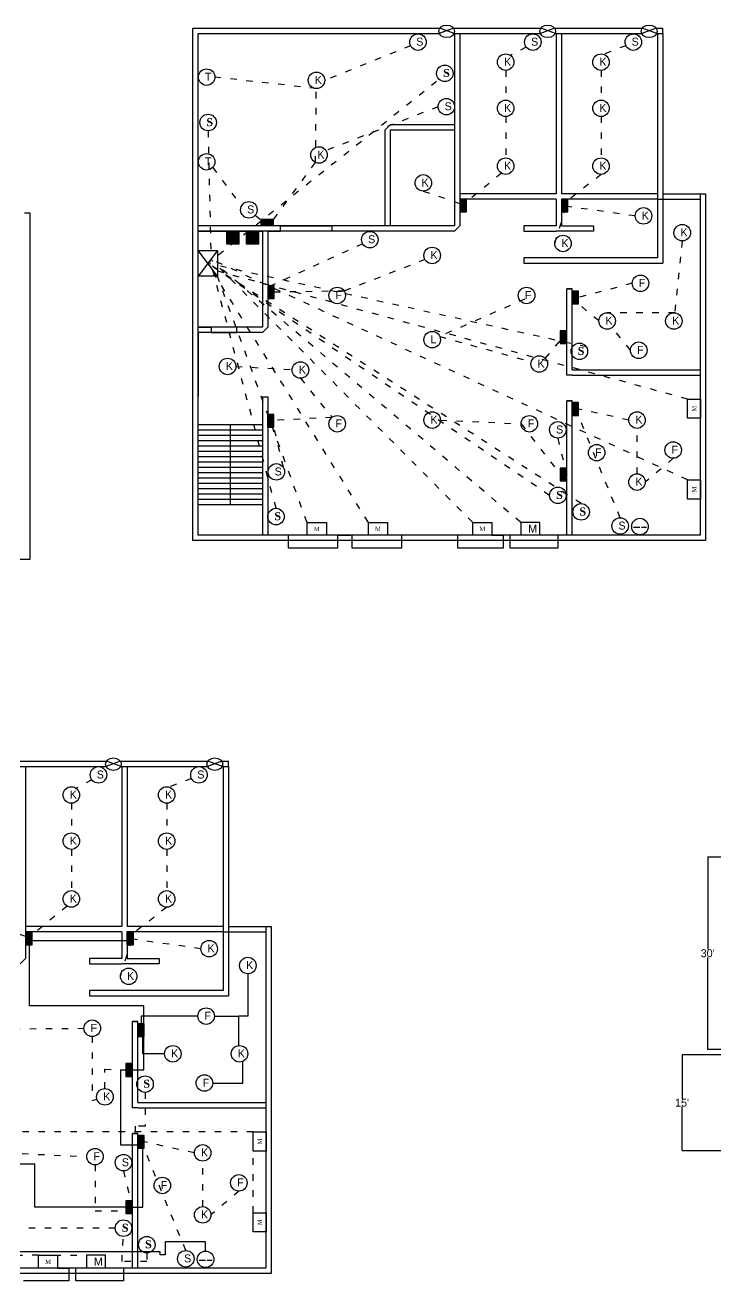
# Model space of a CAD drawing. Header units: inches. Extents: x -242 to 3481, y -2478 to 156.
# Drawn here: x 927 to 2221, y -2269 to 84 of the extents above; entities that cross this region are included whole.
import ezdxf

# ---------------------------------------------------------------- set-up
doc = ezdxf.new("R2010")
doc.units = ezdxf.units.IN
doc.header["$MEASUREMENT"] = 0
doc.linetypes.add('ACAD_ISO03W100', pattern=[30, 12, -18])
doc.dimstyles.get("Standard").update_dxf_attribs({"dimtxt": 15, "dimasz": 0.18, "dimexe": 0.18, "dimexo": 0.0625, "dimgap": 0.09, "dimtad": 0, "dimtih": 1, "dimtoh": 1, "dimdec": 4, "dimzin": 0, "dimdsep": 46, "dimlunit": 4, "dimtxsty": 'Standard', "dimcen": 0.09, "dimadec": 0, "dimazin": 0, "dimtfac": 1, "dimtdec": 4, "dimtofl": 0, "dimtmove": 0, "dimatfit": 3, "dimfxl": 1, "dimtolj": 1, "dimtzin": 0, "dimarcsym": 0})

# ---------------------------------------------------------------- blocks, each defined once
blk = doc.blocks.new('*D3')
at = {"color": 0, "linetype": 'ByBlock', "lineweight": -2, "transparency": 16777216}
for p, q in [((2262.4, -1475.5), (2205.3, -1475.5)), ((2205.5, -1475.7), (2205.5, -1647.9)), ((2205.5, -1835.3), (2205.5, -1663.1)), ((2262.4, -1835.5), (2205.3, -1835.5))]:
    blk.add_line(p, q, dxfattribs=at)
at = {"color": 0, "linetype": 'ByBlock', "transparency": 16777216}
for points in [[(2205.5, -1475.7), (2205.5, -1475.7), (2205.5, -1475.5)], [(2205.5, -1835.3), (2205.5, -1835.3), (2205.5, -1835.5)]]:
    blk.add_solid(points, dxfattribs=at)
at = {"layer": 'Defpoints', "color": 0, "linetype": 'ByBlock', "transparency": 16777216}
for p in [(2262.5, -1475.5), (2205.5, -1835.5), (2262.5, -1835.5)]:
    blk.add_point(p, dxfattribs=at)
at = {"color": 0, "linetype": 'ByBlock', "transparency": 16777216, "insert": (2205.5, -1655.5), "char_height": 15, "attachment_point": 5}
blk.add_mtext("\\A1;30'", dxfattribs=at)
blk = doc.blocks.new('*D8')
at = {"color": 0, "linetype": 'ByBlock', "lineweight": -2, "transparency": 16777216}
for p, q in [((2262.4, -1845.5), (2157.4, -1845.5)), ((2157.5, -1845.7), (2157.5, -1927.9)), ((2157.5, -2025.3), (2157.5, -1943.1)), ((2262.4, -2025.5), (2157.4, -2025.5))]:
    blk.add_line(p, q, dxfattribs=at)
at = {"color": 0, "linetype": 'ByBlock', "transparency": 16777216}
for points in [[(2157.5, -1845.7), (2157.6, -1845.7), (2157.5, -1845.5)], [(2157.5, -2025.3), (2157.6, -2025.3), (2157.5, -2025.5)]]:
    blk.add_solid(points, dxfattribs=at)
at = {"layer": 'Defpoints', "color": 0, "linetype": 'ByBlock', "transparency": 16777216}
for p in [(2262.5, -1845.5), (2157.5, -2025.5), (2262.5, -2025.5)]:
    blk.add_point(p, dxfattribs=at)
at = {"color": 0, "linetype": 'ByBlock', "transparency": 16777216, "insert": (2157.5, -1935.5), "char_height": 15, "attachment_point": 5}
blk.add_mtext("\\A1;15'", dxfattribs=at)

msp = doc.modelspace()

# ---------------------------------------------------------------- hatches: boundary and pattern name
at = {"linetype": 'ACAD_ISO03W100'}
for points in [[(1753.54331, -242.38331), (1741.54331, -242.38331), (1741.54331, -266.38331), (1753.54331, -266.38331)], [(1943.40866, -242.38331), (1931.45558, -242.38331), (1931.45558, -266.38331), (1943.40866, -266.38331)], [(1392.52694, -280.17498), (1368.52694, -280.17498), (1368.52694, -292.17498), (1392.52694, -292.17498)], [(1393.45558, -404.63459), (1381.45558, -404.63459), (1381.45558, -428.63459), (1393.45558, -428.63459)], [(1963.27922, -414.45027), (1951.45558, -414.45027), (1951.45558, -438.45027), (1963.27922, -438.45027)], [(1941.45558, -489.08293), (1929.45558, -489.08293), (1929.45558, -513.08293), (1941.45558, -513.08293)], [(1963.27922, -623.56144), (1951.45558, -623.56144), (1951.45558, -647.56144), (1963.27922, -647.56144)], [(1393.27361, -645.70468), (1381.45558, -645.70468), (1381.45558, -669.70468), (1393.27361, -669.70468)], [(1941.45558, -746.11986), (1929.45558, -746.11986), (1929.45558, -770.11986), (1941.45558, -770.11986)], [(940.11718, -1615.54326), (928.11718, -1615.54326), (928.11718, -1639.54326), (940.11718, -1639.54326)], [(1129.98253, -1615.54326), (1118.02945, -1615.54326), (1118.02945, -1639.54326), (1129.98253, -1639.54326)], [(1149.85309, -1787.61022), (1138.02945, -1787.61022), (1138.02945, -1811.61022), (1149.85309, -1811.61022)], [(1128.02945, -1862.24289), (1116.02945, -1862.24289), (1116.02945, -1886.24289), (1128.02945, -1886.24289)], [(1149.85309, -1996.72139), (1138.02945, -1996.72139), (1138.02945, -2020.72139), (1149.85309, -2020.72139)], [(1128.02945, -2119.27981), (1116.02945, -2119.27981), (1116.02945, -2143.27981), (1128.02945, -2143.27981)]]:
    msp.add_hatch(color=8, dxfattribs=at).paths.add_polyline_path(points)
for color, points in [(63, [(1328.21378, -302.17498), (1304.21378, -302.17498), (1304.21378, -326.17498), (1328.21378, -326.17498)]), (140, [(1364.95039, -302.17498), (1340.95039, -302.17498), (1340.95039, -326.17498), (1364.95039, -326.17498)])]:
    msp.add_hatch(color=color).paths.add_polyline_path(points)

# ---------------------------------------------------------------- linework, layer by layer
for p, q in [((1729.58169, 77.82502), (1702.92421, 67.82502)), ((1730.92872, 67.82502), (1703.74439, 77.82502)), ((1918.85369, 77.82502), (1892.19622, 67.82502)), ((1920.20073, 67.82502), (1893.0164, 77.82502)), ((2108.76511, 77.82502), (2082.10763, 67.82502)), ((2110.11214, 67.82502), (2082.92781, 77.82502)), ((2121.45558, 67.82502), (2121.45558, 77.82502)), ((1251.45558, 67.82502), (1702.92421, 67.82502)), ((1730.40187, 67.82502), (1731.45558, 67.82502)), ((1731.45558, 67.82502), (1731.45558, -292.17498)), ((1741.45558, 67.82502), (1741.45558, -292.17498)), ((1741.45558, 67.82502), (1892.19622, 67.82502)), ((1919.67387, 67.82502), (1921.45558, 67.82502)), ((1921.45558, 67.82502), (1921.45558, -232.17498)), ((1931.45558, 67.82502), (1931.45558, -232.17498)), ((1931.45558, 67.82502), (2082.10763, 67.82502)), ((2109.58529, 67.82502), (2111.45558, 67.82502)), ((2111.45558, 67.82502), (2111.45558, -232.17498)), ((2121.45558, 67.82502), (2121.45558, -232.17498)), ((1611.45558, -102.17498), (1601.45558, -112.17498)), ((1601.45558, -292.17498), (1601.45558, -112.17498)), ((1611.45558, -102.17498), (1731.45558, -102.17498)), ((1611.45558, -292.17498), (1611.45558, -112.17498)), ((1611.45558, -112.17498), (1731.45558, -112.17498)), ((1921.45558, -232.17498), (1741.45558, -232.17498)), ((2111.45558, -232.17498), (1931.45558, -232.17498)), ((2111.45558, -232.17498), (2111.45558, -352.17498)), ((2121.45558, -232.17498), (2191.45558, -232.17498)), ((2121.45558, -232.17498), (2121.45558, -362.17498)), ((2191.45558, -232.17498), (2201.45558, -232.17498)), ((1921.45558, -242.17498), (1741.45558, -242.17498)), ((1753.54331, -242.38331), (1741.54331, -242.38331)), ((1741.54331, -242.38331), (1741.54331, -266.38331)), ((1753.54331, -266.38331), (1753.54331, -242.38331)), ((1921.45558, -242.17498), (1921.45558, -292.17498)), ((1943.40866, -242.38331), (1931.40866, -242.38331)), ((1931.40866, -242.38331), (1931.40866, -266.38331)), ((2111.45558, -242.17498), (1931.45558, -242.17498)), ((1931.45558, -242.17498), (1931.45558, -292.17498)), ((1943.40866, -266.38331), (1943.40866, -242.38331)), ((2111.45558, -242.17498), (2191.45558, -242.17498)), ((926.0871, -267.69313), (936.0871, -267.69313)), ((1392.52694, -280.17498), (1368.52694, -280.17498)), ((1368.52694, -280.17498), (1368.52694, -292.17498)), ((1392.52694, -292.17498), (1392.52694, -280.17498)), ((1741.54331, -266.38331), (1753.54331, -266.38331)), ((1931.40866, -266.38331), (1943.40866, -266.38331)), ((1731.45558, -292.17498), (1251.45558, -292.17498)), ((1731.45558, -302.17498), (1251.45558, -302.17498)), ((1251.45558, -302.17498), (1371.45558, -302.17498)), ((1304.21378, -302.17498), (1304.21378, -326.17498)), ((1328.21378, -326.17498), (1328.21378, -302.17498)), ((1340.95039, -302.17498), (1340.95039, -326.17498)), ((1364.95039, -326.17498), (1364.95039, -302.17498)), ((1371.45558, -302.17498), (1371.45558, -482.17498)), ((1381.45558, -302.17498), (1381.45558, -482.17498)), ((1381.45558, -302.17498), (1405.45558, -302.17498)), ((1381.45558, -302.17498), (1381.45558, -338.17498)), ((1405.45558, -302.17498), (1405.45558, -292.17498)), ((1405.45558, -292.17498), (1501.45558, -292.17498)), ((1501.45558, -292.17498), (1501.45558, -302.17498)), ((1731.45558, -292.17498), (1611.45558, -292.17498)), ((1741.45558, -292.17498), (1731.45558, -302.17498)), ((1921.45558, -292.17498), (1861.45558, -292.17498)), ((1861.45558, -292.17498), (1861.45558, -302.17498)), ((1861.45558, -302.17498), (1921.45558, -302.17498)), ((1991.45558, -302.17498), (1921.45558, -302.17498)), ((1931.45558, -292.17498), (1991.45558, -292.17498)), ((1991.45558, -292.17498), (1991.45558, -302.17498)), ((1304.21378, -326.17498), (1328.21378, -326.17498)), ((1340.95039, -326.17498), (1364.95039, -326.17498)), ((1251.45558, -338.76463), (1287.45558, -338.76463)), ((1287.45558, -386.76463), (1251.45558, -338.76463)), ((1287.45558, -338.76463), (1251.45558, -386.76463)), ((1287.45558, -338.76463), (1287.45558, -374.76463)), ((2111.45558, -352.17498), (1861.40551, -352.17498)), ((1861.40551, -352.17498), (1861.40551, -362.17498)), ((1287.45558, -374.76463), (1287.45558, -386.76463)), ((1861.40551, -362.17498), (2121.45558, -362.17498)), ((1287.45558, -386.76463), (1251.45558, -386.76463)), ((1393.45558, -404.63459), (1381.45558, -404.63459)), ((1381.45558, -404.63459), (1381.45558, -428.63459)), ((1393.45558, -428.63459), (1393.45558, -404.63459)), ((1941.45558, -572.17498), (1941.45558, -410.17498)), ((1941.45558, -410.17498), (1951.45558, -410.17498)), ((1951.45558, -410.17498), (1941.45558, -410.17498)), ((1963.27922, -414.45027), (1951.27922, -414.45027)), ((1951.27922, -414.45027), (1951.27922, -438.45027)), ((1951.45558, -562.17498), (1951.45558, -410.17498)), ((1963.27922, -438.45027), (1963.27922, -414.45027)), ((1381.45558, -428.63459), (1393.45558, -428.63459)), ((1951.27922, -438.45027), (1963.27922, -438.45027)), ((1371.45558, -482.17498), (1251.45558, -482.17498)), ((1251.45558, -482.17498), (1275.45558, -482.17498)), ((1371.45558, -492.17498), (1251.45558, -492.17498)), ((1251.45558, -492.17498), (1251.45558, -612.17498)), ((1275.45558, -482.17498), (1275.45558, -492.17498)), ((1275.45558, -492.17498), (1323.45558, -492.17498)), ((1323.45558, -492.17498), (1323.45558, -482.17498)), ((1381.45558, -482.17498), (1371.45558, -492.17498)), ((1941.45558, -489.08293), (1929.45558, -489.08293)), ((1929.45558, -489.08293), (1929.45558, -513.08293)), ((1941.45558, -513.08293), (1941.45558, -489.08293)), ((1929.45558, -513.08293), (1941.45558, -513.08293)), ((1951.45558, -562.17498), (2191.45558, -562.17498)), ((1951.45558, -572.17498), (1941.45558, -572.17498)), ((1951.45558, -572.17498), (2191.45558, -572.17498)), ((1371.45558, -612.86786), (1371.45558, -872.17498)), ((1371.45558, -612.86786), (1381.45558, -612.86786)), ((1381.45558, -612.86786), (1381.45558, -872.17498)), ((1941.45558, -872.17498), (1941.45558, -620.17498)), ((1951.45558, -620.17498), (1941.45558, -620.17498)), ((1941.45558, -620.17498), (1951.45558, -620.17498)), ((1963.27922, -623.56144), (1951.27922, -623.56144)), ((1951.27922, -623.56144), (1951.27922, -647.56144)), ((1951.45558, -872.17498), (1951.45558, -620.17498)), ((1963.27922, -647.56144), (1963.27922, -623.56144)), ((2167.77949, -652.97901), (2167.77949, -616.97901)), ((2167.77949, -616.97901), (2191.77949, -616.97901)), ((2191.77949, -616.97901), (2191.77949, -652.97901)), ((1393.27361, -645.70468), (1381.27361, -645.70468)), ((1381.27361, -645.70468), (1381.27361, -669.70468)), ((1393.27361, -669.70468), (1393.27361, -645.70468)), ((1951.27922, -647.56144), (1963.27922, -647.56144)), ((2191.77949, -652.97901), (2167.77949, -652.97901)), ((1251.45558, -664.45901), (1371.45558, -664.45901)), ((1251.45558, -674.45901), (1371.45558, -674.45901)), ((1311.45558, -664.45901), (1311.45558, -814.45901)), ((1381.27361, -669.70468), (1393.27361, -669.70468)), ((1251.45558, -684.45901), (1371.45558, -684.45901)), ((1251.45558, -694.45901), (1371.45558, -694.45901)), ((1251.45558, -704.45901), (1371.45558, -704.45901)), ((1251.45558, -714.45901), (1371.45558, -714.45901)), ((1251.45558, -724.45901), (1371.45558, -724.45901)), ((1251.45558, -734.45901), (1371.45558, -734.45901)), ((1251.45558, -744.45901), (1371.45558, -744.45901)), ((1941.45558, -746.11986), (1929.45558, -746.11986)), ((1929.45558, -746.11986), (1929.45558, -770.11986)), ((1941.45558, -770.11986), (1941.45558, -746.11986)), ((1251.45558, -754.45901), (1371.45558, -754.45901)), ((1251.45558, -764.45901), (1371.45558, -764.45901)), ((1251.45558, -774.45901), (1371.45558, -774.45901)), ((1929.45558, -770.11986), (1941.45558, -770.11986)), ((2167.77949, -804.40308), (2167.77949, -768.40308)), ((2167.77949, -768.40308), (2191.77949, -768.40308)), ((2191.77949, -768.40308), (2191.77949, -804.40308)), ((1251.45558, -784.45901), (1371.45558, -784.45901)), ((1251.45558, -794.45901), (1371.45558, -794.45901)), ((1251.45558, -804.45901), (1371.45558, -804.45901)), ((1251.45558, -814.45901), (1371.45558, -814.45901)), ((2191.77949, -804.40308), (2167.77949, -804.40308)), ((1455.32379, -848.11388), (1491.32379, -848.11388)), ((1455.32379, -872.11388), (1455.32379, -848.11388)), ((1491.32379, -848.11388), (1491.32379, -872.11388)), ((1570.02838, -848.04699), (1606.02838, -848.04699)), ((1570.02838, -872.04699), (1570.02838, -848.04699)), ((1606.02838, -848.04699), (1606.02838, -872.04699)), ((1765.52292, -848.04699), (1801.52292, -848.04699)), ((1765.52292, -872.04699), (1765.52292, -848.04699)), ((1801.52292, -848.04699), (1801.52292, -872.04699)), ((1867.38317, -848.17498), (1855.38317, -848.17498)), ((1855.38317, -848.17498), (1855.38317, -872.17498)), ((1891.38317, -848.17498), (1867.38317, -848.17498)), ((1891.38317, -872.17498), (1891.38317, -848.17498)), ((1420.49557, -896.17498), (1420.49557, -872.17498)), ((1491.32379, -872.11388), (1455.32379, -872.11388)), ((1512.27638, -872.17498), (1536.27638, -872.17498)), ((1512.27638, -872.17498), (1512.27638, -896.17498)), ((1539.4068, -896.17498), (1539.4068, -872.17498)), ((1632.25529, -872.17498), (1632.25529, -896.17498)), ((1737.71501, -896.17498), (1737.71501, -872.17498)), ((1801.52292, -872.04699), (1822.77414, -872.17498)), ((1822.77414, -872.17498), (1822.77414, -896.17498)), ((2191.45558, -872.17498), (1831.45558, -872.17498)), ((1835.66188, -896.17498), (1835.66188, -872.17498)), ((1924.86014, -872.17498), (1924.86014, -896.17498)), ((2191.45558, -872.17498), (1951.45558, -872.17498)), ((1512.27638, -896.17498), (1420.49557, -896.17498)), ((1632.25529, -896.17498), (1539.4068, -896.17498)), ((1822.77414, -896.17498), (1737.71501, -896.17498)), ((1924.86014, -896.17498), (1835.66188, -896.17498)), ((928.02945, -1305.33494), (928.02945, -1665.33494)), ((928.02945, -1305.33494), (1078.77009, -1305.33494)), ((1105.42756, -1295.33494), (1078.77009, -1305.33494)), ((1106.7746, -1305.33494), (1079.59027, -1295.33494)), ((1106.24774, -1305.33494), (1108.02945, -1305.33494)), ((1108.02945, -1305.33494), (1108.02945, -1605.33494)), ((1118.02945, -1305.33494), (1118.02945, -1605.33494)), ((1118.02945, -1305.33494), (1268.6815, -1305.33494)), ((1295.33898, -1295.33494), (1268.6815, -1305.33494)), ((1296.68601, -1305.33494), (1269.50168, -1295.33494)), ((1296.15916, -1305.33494), (1298.02945, -1305.33494)), ((1298.02945, -1305.33494), (1298.02945, -1605.33494)), ((1308.02945, -1305.33494), (1308.02945, -1295.33494)), ((1308.02945, -1305.33494), (1308.02945, -1605.33494)), ((1108.02945, -1605.33494), (928.02945, -1605.33494)), ((1108.02945, -1615.33494), (928.02945, -1615.33494)), ((940.11718, -1615.54326), (928.11718, -1615.54326)), ((928.11718, -1615.54326), (928.11718, -1639.54326)), ((940.11718, -1639.54326), (940.11718, -1615.54326)), ((1108.02945, -1615.33494), (1108.02945, -1665.33494)), ((1129.98253, -1615.54326), (1117.98253, -1615.54326)), ((1117.98253, -1615.54326), (1117.98253, -1639.54326)), ((1298.02945, -1605.33494), (1118.02945, -1605.33494)), ((1298.02945, -1615.33494), (1118.02945, -1615.33494)), ((1118.02945, -1615.33494), (1118.02945, -1665.33494)), ((1129.98253, -1639.54326), (1129.98253, -1615.54326)), ((1298.02945, -1605.33494), (1298.02945, -1725.33494)), ((1298.02945, -1615.33494), (1378.02945, -1615.33494)), ((1308.02945, -1605.33494), (1378.02945, -1605.33494)), ((1308.02945, -1605.33494), (1308.02945, -1735.33494)), ((1378.02945, -1605.33494), (1388.02945, -1605.33494)), ((928.11718, -1639.54326), (940.11718, -1639.54326)), ((1117.98253, -1639.54326), (1129.98253, -1639.54326)), ((928.02945, -1665.33494), (918.02945, -1675.33494)), ((1108.02945, -1665.33494), (1048.02945, -1665.33494)), ((1048.02945, -1665.33494), (1048.02945, -1675.33494)), ((1118.02945, -1665.33494), (1178.02945, -1665.33494)), ((1178.02945, -1665.33494), (1178.02945, -1675.33494)), ((1048.02945, -1675.33494), (1108.02945, -1675.33494)), ((1178.02945, -1675.33494), (1108.02945, -1675.33494)), ((1298.02945, -1725.33494), (1047.97937, -1725.33494)), ((1047.97937, -1725.33494), (1047.97937, -1735.33494)), ((1047.97937, -1735.33494), (1308.02945, -1735.33494)), ((1128.02945, -1945.33494), (1128.02945, -1783.33494)), ((1128.02945, -1783.33494), (1138.02945, -1783.33494)), ((1138.02945, -1783.33494), (1128.02945, -1783.33494)), ((1149.85309, -1787.61022), (1137.85309, -1787.61022)), ((1137.85309, -1787.61022), (1137.85309, -1811.61022)), ((1138.02945, -1935.33494), (1138.02945, -1783.33494)), ((1149.85309, -1811.61022), (1149.85309, -1787.61022)), ((1137.85309, -1811.61022), (1149.85309, -1811.61022)), ((1128.02945, -1862.24289), (1116.02945, -1862.24289)), ((1116.02945, -1862.24289), (1116.02945, -1886.24289)), ((1128.02945, -1886.24289), (1128.02945, -1862.24289)), ((1116.02945, -1886.24289), (1128.02945, -1886.24289)), ((1138.02945, -1945.33494), (1128.02945, -1945.33494)), ((1138.02945, -1935.33494), (1378.02945, -1935.33494)), ((1138.02945, -1945.33494), (1378.02945, -1945.33494)), ((1128.02945, -2245.33494), (1128.02945, -1993.33494)), ((1138.02945, -1993.33494), (1128.02945, -1993.33494)), ((1128.02945, -1993.33494), (1138.02945, -1993.33494)), ((1149.85309, -1996.72139), (1137.85309, -1996.72139)), ((1137.85309, -1996.72139), (1137.85309, -2020.72139)), ((1138.02945, -2245.33494), (1138.02945, -1993.33494)), ((1149.85309, -2020.72139), (1149.85309, -1996.72139)), ((1354.35336, -2026.13896), (1354.35336, -1990.13896)), ((1354.35336, -1990.13896), (1378.35336, -1990.13896)), ((1378.35336, -1990.13896), (1378.35336, -2026.13896)), ((1137.85309, -2020.72139), (1149.85309, -2020.72139)), ((1378.35336, -2026.13896), (1354.35336, -2026.13896)), ((1128.02945, -2119.27981), (1116.02945, -2119.27981)), ((1116.02945, -2119.27981), (1116.02945, -2143.27981)), ((1128.02945, -2143.27981), (1128.02945, -2119.27981)), ((1116.02945, -2143.27981), (1128.02945, -2143.27981)), ((1354.35336, -2177.56303), (1354.35336, -2141.56303)), ((1354.35336, -2141.56303), (1378.35336, -2141.56303)), ((1378.35336, -2141.56303), (1378.35336, -2177.56303)), ((1378.35336, -2177.56303), (1354.35336, -2177.56303)), ((952.09679, -2221.20694), (988.09679, -2221.20694)), ((952.09679, -2245.20694), (952.09679, -2221.20694)), ((988.09679, -2221.20694), (988.09679, -2245.20694)), ((1053.95704, -2221.33494), (1041.95704, -2221.33494)), ((1041.95704, -2221.33494), (1041.95704, -2245.33494)), ((1077.95704, -2221.33494), (1053.95704, -2221.33494)), ((1077.95704, -2245.33494), (1077.95704, -2221.33494)), ((988.09679, -2245.20694), (1009.34801, -2245.33494)), ((1009.34801, -2245.33494), (1009.34801, -2269.33494)), ((1378.02945, -2245.33494), (1018.02945, -2245.33494)), ((1022.23575, -2269.33494), (1022.23575, -2245.33494)), ((1111.43401, -2245.33494), (1111.43401, -2269.33494)), ((1378.02945, -2245.33494), (1138.02945, -2245.33494)), ((1009.34801, -2269.33494), (924.28888, -2269.33494)), ((1111.43401, -2269.33494), (1022.23575, -2269.33494))]:
    msp.add_line(p, q)
for p, q in [((1649.00232, 45.20703), (1488.28383, -19.65691)), ((1865.8055, 42.41459), (1836.12003, 27.06961)), ((2052.20568, 45.28386), (2010.39758, 29.1838)), ((1472.6353, -35.13261), (1282.588, -13.63598)), ((1827.20783, -1.06009), (1827.20783, -56.58646)), ((2005.76556, -1.06009), (2005.76556, -56.58646)), ((1471.09875, -173.49174), (1472.6353, -35.13261)), ((1700.56668, -69.10253), (1490.75487, -151.23161)), ((1827.20783, -87.53976), (1827.20783, -164.95972)), ((2005.76556, -87.53976), (2005.76556, -164.95972)), ((1278.46193, -182.85243), (1332.41596, -255.40234)), ((1392.52694, -280.17498), (1471.09875, -173.49174)), ((1819.41304, -193.8068), (1753.54331, -247.69353)), ((2005.76556, -195.91303), (1931.40866, -254.38331)), ((1672.96075, -227.3544), (1753.54331, -254.38331)), ((2069.83055, -273.70899), (1931.45558, -254.34642)), ((1358.05115, -272.34309), (1368.52694, -280.17498)), ((1919.11202, -325.38376), (1937.40866, -266.38331)), ((1559.18012, -325.75136), (1387.45558, -404.63459)), ((2157.83874, -320.69465), (2143.80524, -455.2301)), ((1676.0561, -355.52408), (1524.79307, -414.52083)), ((1524.79307, -414.52083), (1393.45558, -416.63459)), ((2064.12567, -400.04494), (1963.27922, -426.45027)), ((1863.13224, -429.52083), (1703.66541, -499.50171)), ((2001.69731, -470.62324), (1963.27922, -438.45027)), ((2143.80524, -455.2301), (2017.17396, -455.14659)), ((2060.90886, -525.45475), (2026.82461, -482.72249)), ((1703.66541, -499.50171), (1875.15439, -547.13882)), ((1901.31636, -540.65265), (1934.41212, -501.56916)), ((1321.86055, -555.78774), (1427.33569, -561.64777)), ((1442.78851, -577.98295), (1501.96873, -651.2614)), ((1501.96873, -651.2614), (1381.27361, -657.70468)), ((1704.97001, -656.29731), (1856.05896, -663.30183)), ((2057.68734, -656.29731), (1963.27922, -635.56144)), ((2041.54114, -839.25141), (1963.27922, -647.56144)), ((1410.78028, -745.11277), (1393.27361, -669.70468)), ((1856.05896, -663.30183), (1929.45558, -758.11986)), ((2073.164, -757.01217), (2073.164, -671.77397)), ((1924.80739, -690.12304), (1941.45558, -758.11986)), ((2140.9643, -727.96951), (2088.64065, -772.48883)), ((2066.58672, -857.17986), (2078.41908, -857.17986)), ((2081.79975, -857.17986), (2091.01977, -857.17986)), ((1052.37937, -1330.74536), (1022.6939, -1346.09034)), ((1238.77955, -1327.87609), (1196.97145, -1343.97616)), ((1013.7817, -1374.22004), (1013.7817, -1429.74641)), ((1192.33943, -1374.22004), (1192.33943, -1429.74641)), ((1013.7817, -1460.69972), (1013.7817, -1538.11967)), ((1192.33943, -1460.69972), (1192.33943, -1538.11967)), ((1005.98691, -1566.96675), (940.11718, -1620.85348)), ((1192.33943, -1569.07298), (1117.98253, -1627.54326)), ((859.53462, -1600.51435), (940.11718, -1627.54326)), ((1105.68589, -1698.54371), (1123.98253, -1639.54326)), ((1256.40442, -1646.86895), (1118.02945, -1627.50637)), ((1244.26121, -2029.45726), (1149.85309, -2008.72139)), ((1228.115, -2212.41136), (1149.85309, -2020.72139)), ((891.54388, -2029.45726), (1042.63283, -2036.46178)), ((1259.73786, -2130.17213), (1259.73786, -2044.93392)), ((1111.38126, -2063.283), (1128.02945, -2131.27981)), ((1327.53817, -2101.12946), (1275.21452, -2145.64878)), ((1253.16059, -2230.33981), (1264.99295, -2230.33981)), ((1268.37362, -2230.33981), (1277.59364, -2230.33981))]:
    msp.add_line(p, q, dxfattribs=at)
at = {"color": 3, "linetype": 'ACAD_ISO03W100'}
for p, q in [((1697.72311, -22.04637), (1269.45558, -362.76463)), ((1269.88627, -114.18514), (1275.27753, -355.00204)), ((1570.02838, -848.04699), (1269.45558, -362.76463)), ((1909.46625, -797.4168), (1269.45558, -362.76463)), ((1968.46287, -812.89877), (1269.45558, -362.76463)), ((1978.34647, -519.24164), (1269.45558, -362.76463)), ((1765.52292, -848.04699), (1275.27753, -355.00204)), ((2167.77949, -768.40308), (1275.27753, -355.00204)), ((2167.77949, -616.97901), (1278.45558, -374.76463)), ((1397.11954, -821.6569), (1278.45558, -374.76463)), ((1855.38317, -848.17498), (1282.99604, -362.76463)), ((1455.32379, -848.04699), (1287.45558, -386.76463)), ((1151.81992, -1916.11876), (1151.81992, -1979.52807)), ((1354.35336, -1990.13896), (805.78868, -1990.13896)), ((1151.81992, -1979.52807), (1133.23827, -1979.52807)), ((1133.23827, -1979.52807), (1133.23827, -1990.13896)), ((1354.35336, -2141.56303), (1354.35336, -2026.13896)), ((1096.04012, -2170.57675), (911.80486, -2170.57675)), ((1108.63972, -2232.95151), (1110.80367, -2186.03697)), ((952.09679, -2221.20694), (875.18488, -2222.21435)), ((952.09679, -2221.20694), (1041.95704, -2221.33494)), ((1155.03674, -2232.95151), (1108.63972, -2232.95151)), ((1155.03674, -2217.01203), (1155.03674, -2232.95151))]:
    msp.add_line(p, q, dxfattribs=at)
at = {"color": 1, "linetype": 'ByBlock'}
for p, q in [((1123.04969, -1631.96406), (928.11718, -1631.96406)), ((935.70328, -1754.1879), (935.70328, -1634.1964)), ((940.67407, -1754.1879), (935.70328, -1754.1879)), ((953.18081, -1754.1879), (940.67407, -1754.1879)), ((1149.75875, -1754.1879), (953.18081, -1754.1879)), ((1149.75875, -1799.52028), (1149.75875, -1754.1879)), ((1149.75875, -1874.08878), (1149.75875, -1799.52028)), ((1116.02945, -1874.24289), (1105.92494, -1873.80514)), ((1105.92494, -1873.80514), (1105.92494, -2014.34345)), ((1122.1458, -1874.08878), (1149.75875, -1874.08878)), ((1105.92494, -2014.34345), (1147.54783, -2014.34345)), ((1147.54783, -2131.27981), (1147.54783, -2010.22675)), ((945.45563, -2050.72722), (742.09579, -2050.72722)), ((945.45563, -2131.27981), (945.45563, -2050.72722)), ((1122.02945, -2131.27981), (945.45563, -2131.27981)), ((1128.02945, -2131.27981), (1147.54783, -2131.27981))]:
    msp.add_line(p, q, dxfattribs=at)
at = {"color": 0, "linetype": 'ByBlock'}
for p, q in [((1344.41261, -1693.8546), (1344.41261, -1773.19129)), ((1250.69954, -1773.20489), (1144.7522, -1773.20489)), ((1144.7522, -1773.20489), (1144.7522, -1792.95929)), ((1281.65285, -1773.20489), (1327.2698, -1773.20489)), ((1344.41261, -1773.19129), (1327.2698, -1773.20489)), ((1327.3082, -1828.37606), (1327.3082, -1773.20489)), ((1147.61423, -1843.78319), (1147.61423, -1806.92026)), ((1188.27118, -1843.78319), (1147.61423, -1843.78319)), ((1335.08159, -1898.6147), (1335.1633, -1857.87917)), ((1278.43603, -1898.6147), (1335.08159, -1898.6147))]:
    msp.add_line(p, q, dxfattribs=at)
at = {"color": 0, "linetype": 'ACAD_ISO03W100'}
for p, q in [((876.06722, -1797.20814), (1037.44667, -1796.0339)), ((1052.92292, -1811.39795), (1052.92292, -1931.3154)), ((1076.64026, -1908.96445), (1076.64026, -1872.53647)), ((1076.64026, -1872.53647), (1116.02945, -1874.24289)), ((1052.92292, -1931.3154), (1061.7754, -1928.74957)), ((1058.10948, -2051.93844), (1058.32718, -2137.9786)), ((1058.32718, -2137.9786), (1116.02945, -2137.9786))]:
    msp.add_line(p, q, dxfattribs=at)
at = {"color": 4, "linetype": 'ByBlock'}
for p, q in [((1265.18838, -2196.20997), (1189.68561, -2196.20997)), ((1189.68561, -2196.20997), (1189.68561, -2220.62492)), ((1265.18838, -2213.50744), (1265.18838, -2196.20997)), ((1180.14765, -2215.18416), (617.61958, -2215.18416)), ((1180.14765, -2220.62492), (1180.14765, -2215.18416)), ((1189.68561, -2220.62492), (1180.14765, -2220.62492))]:
    msp.add_line(p, q, dxfattribs=at)
for points in [[(2201.45558, -232.17498), (2201.45558, -882.17498), (1241.45558, -882.17498), (1241.45558, 77.82502), (1703.74439, 77.82502)], [(1729.58169, 77.82502), (1893.0164, 77.82502)], [(1918.85369, 77.82502), (2082.92781, 77.82502)], [(2108.76511, 77.82502), (2121.45558, 77.82502)], [(2191.45558, -232.17498), (2191.45558, -872.17498), (1251.45558, -872.17498), (1251.45558, 67.82502), (1702.92421, 67.82502)], [(1730.40187, 67.82502), (1892.19622, 67.82502)], [(1919.67387, 67.82502), (2082.10763, 67.82502)], [(2109.58529, 67.82502), (2121.45558, 67.82502)], [(936.0871, -267.69313), (936.0871, -917.69313), (-23.9129, -917.69313), (-23.9129, 42.30687), (438.37592, 42.30687)], [(1388.02945, -1605.33494), (1388.02945, -2255.33494), (428.02945, -2255.33494), (428.02945, -1295.33494), (890.31826, -1295.33494)], [(1378.02945, -1605.33494), (1378.02945, -2245.33494), (438.02945, -2245.33494), (438.02945, -1305.33494), (889.49808, -1305.33494)], [(916.15556, -1295.33494), (1079.59027, -1295.33494)], [(916.97574, -1305.33494), (1078.77009, -1305.33494)], [(1105.42756, -1295.33494), (1269.50168, -1295.33494)], [(1106.24774, -1305.33494), (1268.6815, -1305.33494)], [(1295.33898, -1295.33494), (1308.02945, -1295.33494)], [(1296.15916, -1305.33494), (1308.02945, -1305.33494)]]:
    msp.add_lwpolyline(points)
for centre in [(1662.92483, 51.96652), (1877.98283, 51.96652), (2066.16522, 51.96652), (1827.20783, 14.41656), (2005.76556, 14.41656), (1267.11135, -13.63598), (1713.19977, -6.56972), (1472.80717, -19.65691), (1716.04334, -69.10253), (1827.20783, -72.06311), (2005.76556, -72.06311), (1269.88627, -98.70848), (1267.11202, -172.33072), (1477.65446, -159.47212), (1827.20783, -180.43637), (2005.76556, -180.43637), (1672.96075, -211.87774), (1346.26336, -262.3144), (2085.3072, -273.70899), (1572.68433, -318.19072), (2157.83874, -305.218), (1934.58867, -325.38376), (1689.49335, -347.84507), (2079.60232, -400.04494), (1511.69266, -422.76134), (1866.34905, -422.76134), (2017.17396, -470.62324), (2142.19957, -470.62324), (1689.49335, -505.72102), (1965.24605, -527.48215), (2076.38551, -525.45475), (1306.3839, -555.78774), (1890.06639, -551.28116), (1442.78851, -562.5063), (1511.69266, -663.30183), (1689.49335, -656.29731), (1871.53562, -663.30183), (2073.164, -656.29731), (1924.80739, -674.64639), (1997.64772, -717.39752), (2140.9643, -712.49286), (1397.67987, -753.35328), (2073.164, -772.48883), (1924.94291, -797.4168), (1397.11954, -837.13355), (1968.46287, -828.37542), (2041.54114, -854.72806), (2078.61451, -855.82414), (1064.5567, -1321.19343), (1252.73909, -1321.19343), (1013.7817, -1358.74339), (1192.33943, -1358.74339), (1013.7817, -1445.22306), (1192.33943, -1445.22306), (1013.7817, -1553.59633), (1192.33943, -1553.59633), (1271.88107, -1646.86895), (1344.41261, -1678.37795), (1121.16254, -1698.54371), (1266.17619, -1773.20489), (1052.92292, -1795.92129), (1203.74783, -1843.78319), (1328.77344, -1843.78319), (1151.81992, -1900.6421), (1262.95938, -1898.6147), (1076.64026, -1924.44111), (1058.10948, -2036.46178), (1259.73786, -2029.45726), (1111.38126, -2047.80634), (1327.53817, -2085.65281), (1184.22159, -2090.55748), (1259.73786, -2145.64878), (1111.51678, -2170.57675), (1155.03674, -2201.53537), (1228.115, -2227.88801), (1265.18838, -2228.98409)]:
    msp.add_circle(centre, 15.47665)
for centre in [(1716.66304, 72.14607), (1905.93504, 72.14607), (2095.84646, 72.14607), (1092.50891, -1301.01388), (1282.42033, -1301.01388)]:
    msp.add_ellipse(centre, major_axis=(-14.79254, 0), ratio=0.7880748976)

# ---------------------------------------------------------------- texts
at = {"attachment_point": 1}
for s, insert, char_height, width in [('S', (1659.70802, 60.20703), 15, 24.0731611), ('S', (1874.76602, 60.20703), 15, 24.0731611), ('S', (2062.94841, 60.20703), 15, 24.0731611), ('{\\fTimes New Roman|b1|i0|c0|p18;\\C3;S}', (1709.98295, 1.67079), 15, 24.0731611), ('K', (1823.99101, 22.65708), 15, 24.0731611), ('K', (2002.54875, 22.65708), 15, 24.0731611), ('T', (1263.89454, -5.39547), 15, 24.0731611), ('K', (1469.59036, -11.4164), 15, 24.0731611), ('S', (1712.82652, -60.86201), 15, 24.0731611), ('K', (1823.99101, -63.8226), 15, 24.0731611), ('K', (2002.54875, -63.8226), 15, 24.0731611), ('{\\fTimes New Roman|b1|i0|c0|p18;\\C3;S}', (1266.66946, -90.46797), 15, 24.0731611), ('T', (1263.89521, -164.09021), 15, 24.0731611), ('K', (1474.43764, -151.23161), 15, 24.0731611), ('K', (1823.99101, -172.19586), 15, 24.0731611), ('K', (2002.54875, -172.19586), 15, 24.0731611), ('K', (1669.74394, -203.63723), 15, 24.0731611), ('S', (1343.04654, -254.07389), 15, 24.0731611), ('K', (2082.09039, -265.46848), 15, 24.0731611), ('K', (2154.62193, -296.97748), 15, 24.0731611), ('S', (1569.46752, -309.95021), 15, 24.0731611), ('K', (1931.37186, -317.14324), 15, 24.0731611), ('K', (1686.27654, -339.60456), 15, 24.0731611), ('F', (2076.38551, -391.80442), 15, 24.0731611), ('F', (1508.47585, -414.52083), 15, 24.0731611), ('F', (1863.13224, -414.52083), 15, 24.0731611), ('K', (2013.95715, -462.38273), 15, 24.0731611), ('K', (2138.98276, -462.38273), 15, 24.0731611), ('L', (1686.27654, -497.4805), 15, 24.0731611), ('F', (2073.1687, -517.21424), 15, 24.0731611), ('{\\fTimes New Roman|b1|i0|c0|p18;\\C3;S}', (1962.02924, -519.24164), 15, 24.0731611), ('K', (1303.16708, -547.54723), 15, 24.0731611), ('K', (1439.5717, -554.26579), 15, 24.0731611), ('K', (1886.84958, -543.04064), 15, 24.0731611), ('F', (1508.47585, -655.06132), 15, 24.0731611), ('K', (1686.27654, -648.0568), 15, 24.0731611), ('F', (1868.3188, -655.06132), 15, 24.0731611), ('K', (2069.94718, -648.0568), 15, 24.0731611), ('S', (1921.59058, -666.40588), 15, 24.0731611), ('F', (2137.74749, -704.25234), 15, 24.0731611), ('F', (1994.43091, -709.15701), 15, 24.0731611), ('S', (1394.46306, -745.11277), 15, 24.0731611), ('K', (2069.94718, -764.24832), 15, 24.0731611), ('{\\fTimes New Roman|b1|i0|c0|p18;\\C3;S}', (1921.7261, -789.17629), 15, 24.0731611), ('{\\fTimes New Roman|b1|i0|c0|p18;\\C3;S}', (1965.24605, -820.13491), 15, 24.0731611), ('{\\fTimes New Roman|b1|i0|c0|p18;\\C3;S}', (1393.90272, -828.89304), 15, 24.0731611), ('S', (2038.32432, -846.48755), 15, 24.0731611), ('{\\fTimes New Roman|b0|i0|c0|p18;\\C3;M}', (1467.92247, -856.36855), 8, 36), ('{\\fTimes New Roman|b0|i0|c0|p18;\\C3;M}', (1582.62706, -856.30166), 8, 36), ('{\\fTimes New Roman|b0|i0|c0|p18;\\C3;M}', (1778.1216, -856.30166), 8, 36), ('{\\C3;M}', (1869.37259, -852.39677), 15, 24.0731611), ('S', (1061.33989, -1312.95292), 15, 24.0731611), ('S', (1249.52228, -1312.95292), 15, 24.0731611), ('K', (1010.56488, -1350.50288), 15, 24.0731611), ('K', (1189.12262, -1350.50288), 15, 24.0731611), ('K', (1010.56488, -1436.98255), 15, 24.0731611), ('K', (1189.12262, -1436.98255), 15, 24.0731611), ('K', (1010.56488, -1545.35581), 15, 24.0731611), ('K', (1189.12262, -1545.35581), 15, 24.0731611), ('K', (1268.66426, -1638.62843), 15, 24.0731611), ('K', (1341.1958, -1670.13744), 15, 24.0731611), ('K', (1117.94573, -1690.3032), 15, 24.0731611), ('F', (1049.70611, -1787.68078), 15, 24.0731611), ('F', (1262.95938, -1764.96438), 15, 24.0731611), ('K', (1200.53102, -1835.54268), 15, 24.0731611), ('K', (1325.55663, -1835.54268), 15, 24.0731611), ('{\\fTimes New Roman|b1|i0|c0|p18;\\C3;S}', (1148.60311, -1892.40159), 15, 24.0731611), ('F', (1259.74257, -1890.37419), 15, 24.0731611), ('K', (1073.42345, -1916.2006), 15, 24.0731611), ('K', (1256.52105, -2021.21675), 15, 24.0731611), ('F', (1054.89267, -2028.22127), 15, 24.0731611), ('S', (1108.16445, -2039.56583), 15, 24.0731611), ('F', (1181.00477, -2082.31696), 15, 24.0731611), ('F', (1324.32136, -2077.4123), 15, 24.0731611), ('K', (1256.52105, -2137.40827), 15, 24.0731611), ('{\\fTimes New Roman|b1|i0|c0|p18;\\C3;S}', (1108.29997, -2162.33624), 15, 24.0731611), ('{\\fTimes New Roman|b1|i0|c0|p18;\\C3;S}', (1151.81992, -2193.29486), 15, 24.0731611), ('{\\fTimes New Roman|b0|i0|c0|p18;\\C3;M}', (964.69547, -2229.46161), 8, 36), ('{\\C3;M}', (1055.94646, -2225.55672), 15, 24.0731611), ('S', (1224.89819, -2219.6475), 15, 24.0731611)]:
    msp.add_mtext(s, dxfattribs=dict(at, insert=insert, char_height=char_height, width=width))
at = {"char_height": 8, "width": 36, "attachment_point": 1, "rotation": 90}
for insert in [(2176.03417, -640.38032), (2176.03417, -791.80439), (1362.60803, -2013.54028), (1362.60803, -2164.96434)]:
    msp.add_mtext('{\\fTimes New Roman|b0|i0|c0|p18;\\C3;M}', dxfattribs=dict(at, insert=insert))

# ---------------------------------------------------------------- dimensions: what is measured, and where the dimension line sits
at = {"color": 0, "linetype": 'ByBlock'}
for base, p1, p2, picture, middle in [((2205.51582, -1835.49989), (2262.47843, -1475.49989), (2262.47843, -1835.49989), '*D3', (2205.51582, -1655.49989)), ((2157.53994, -2025.49989), (2262.47843, -1845.49989), (2262.47843, -2025.49989), '*D8', (2157.53994, -1935.49989))]:
    dim = msp.add_linear_dim(base=base, p1=p1, p2=p2, angle=90, dimstyle='Standard', dxfattribs=at)
    dim.commit()
    dim.dimension.update_dxf_attribs({"geometry": picture, "text_midpoint": middle})

doc.saveas('drawing.dxf')
